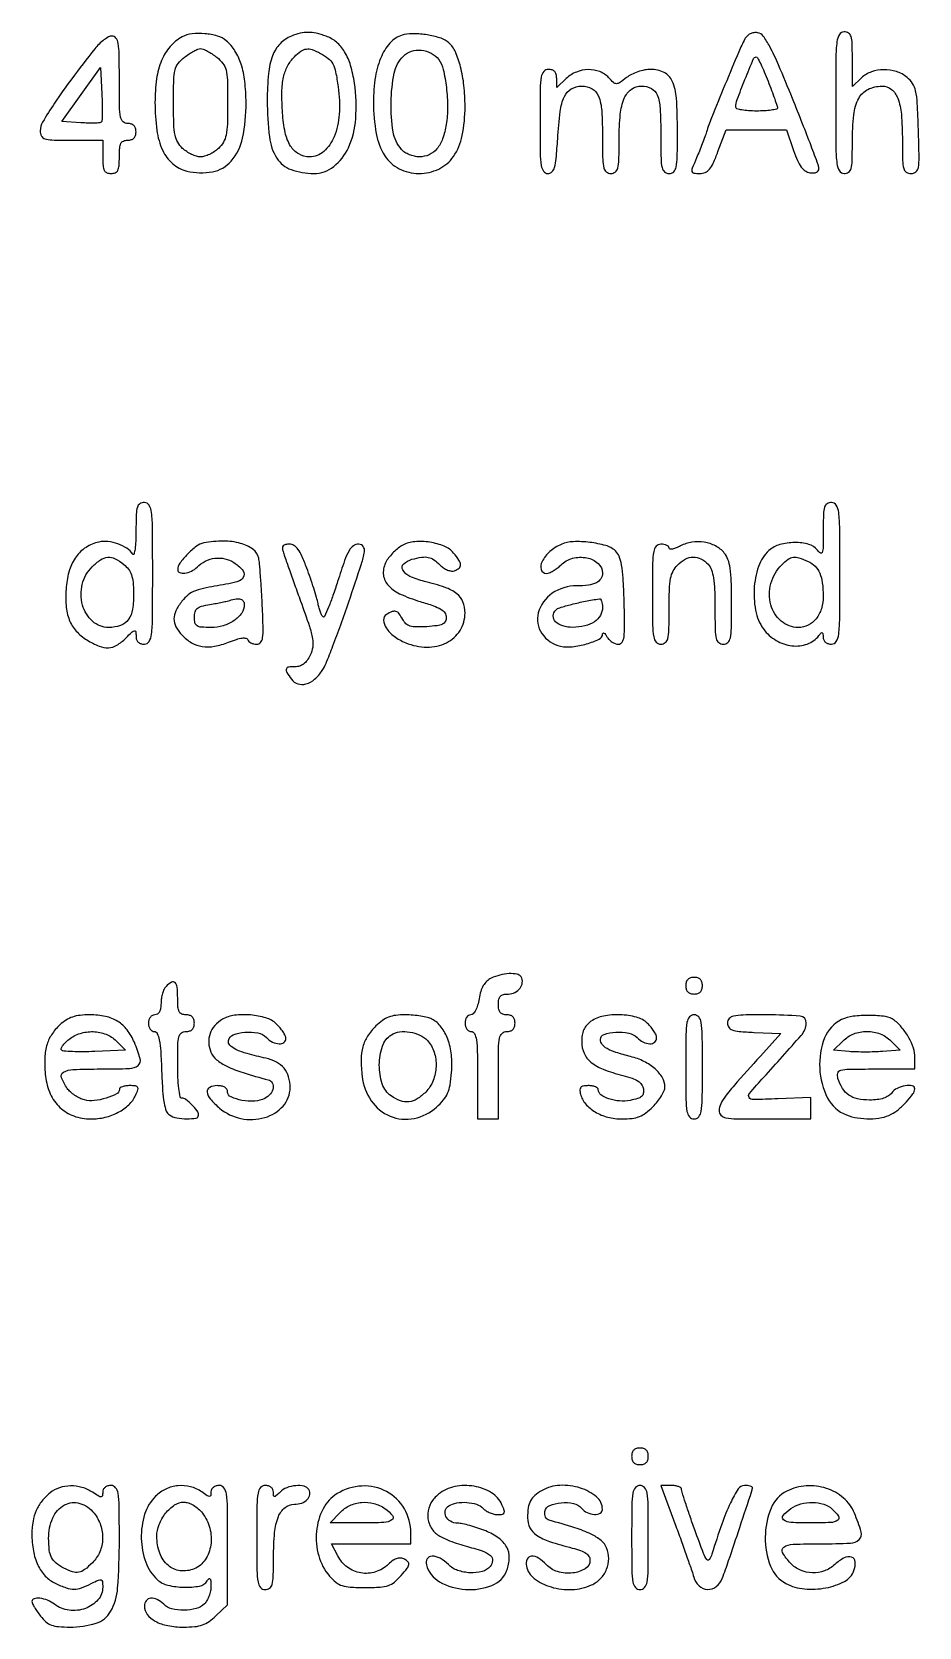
# Model space of a CAD drawing. Extents: x 23 to 201, y 13 to 268.
# Drawn here: x 148.73 to 166.75, y 46.36 to 78.76 of the extents above; entities that cross this region are included whole.
import ezdxf

# ---------------------------------------------------------------- set-up
doc = ezdxf.new("R2010")
doc.units = 0
doc.header["$MEASUREMENT"] = 0

msp = doc.modelspace()

# ---------------------------------------------------------------- linework, layer by layer
for points in [[(153.998082, 78.677188, 0.106742), (153.766513, 78.520255, 0.101045), (153.614809, 78.278878, 0.067321), (153.531446, 77.915093, 0.02271), (153.5067, 77.370547, 0.029281), (153.550171, 76.628891, 0.112685), (153.703846, 76.196542, 0.166326), (153.991549, 75.966153, 0.086613), (154.449638, 75.8862, 0.168572), (154.856508, 76.027386, 0.12031), (155.155824, 76.410417, 0.088556), (155.30477, 77.00063, 0.053581), (155.278384, 77.722962, 0.036082), (155.199853, 78.081367, 0.063781), (155.077901, 78.357991, 0.078488), (154.912335, 78.55485, 0.095147), (154.703962, 78.675585, 0.027707), (154.500689, 78.734044, 0.055647), (154.335006, 78.752922, 0.059652), (154.176841, 78.734349, 0.036733)], [(163.20872, 78.619684, 0.021528), (163.085007, 78.358235, 0.001924), (162.805273, 77.687398, 0.001992), (162.531433, 77.015937, 0.020226), (162.430168, 76.7322, -0.011276), (162.395425, 76.629058, -0.004532), (162.343498, 76.489636, -0.004482), (162.284833, 76.340402, -0.005655), (162.227763, 76.20345, 0.006508), (162.139906, 75.991599, 0.146487), (162.13407, 75.926347, 0.321915), (162.169253, 75.893818, 0.030844), (162.292635, 75.8862, 0.100743), (162.402656, 75.908595, 0.119188), (162.487673, 75.971745, 0.067979), (162.565757, 76.096592, 0.015012), (162.662704, 76.33035), (162.831468, 76.7745), (163.442891, 76.7745), (164.054314, 76.7745), (164.20007, 76.3515, 0.019299), (164.279373, 76.1473, 0.056322), (164.354581, 76.016417, 0.085662), (164.435678, 75.938436, 0.112964), (164.531013, 75.901466, 0.049086), (164.606464, 75.897927, 0.096534), (164.664532, 75.912366, 0.137247), (164.700214, 75.942971, 0.156779), (164.712514, 75.986066, 0.080366), (164.696924, 76.065669, 0.001628), (164.553521, 76.450102, 0.003802), (164.380721, 76.898409, 0.002541), (164.176437, 77.409, 0.00416), (163.891535, 78.09431, 0.021377), (163.714415, 78.46565, 0.036834), (163.580895, 78.677936, 0.19973), (163.466748, 78.746584, 0.075952), (163.389821, 78.746242, 0.075398), (163.316298, 78.722969, 0.076363), (163.253756, 78.679304, 0.08114)], [(165.0546, 77.3244, 0.001893), (165.058061, 76.410367, 0.027391), (165.078238, 76.087125, 0.106183), (165.128324, 75.940268, 0.263491), (165.2238, 75.8862, 0.151234), (165.314754, 75.914355, 0.179896), (165.366259, 75.987358, 0.058848), (165.388549, 76.144535, 0.005829), (165.393, 76.526262, -0.025986), (165.421781, 77.079685, -0.095823), (165.523121, 77.413205, -0.157642), (165.709125, 77.594306, -0.113842), (165.99277, 77.661505, -0.170937), (166.185022, 77.595076, -0.13561), (166.315312, 77.416354, -0.071021), (166.387818, 77.089903, -0.01919), (166.4082, 76.559019, 0.005199), (166.412472, 76.148241, 0.059146), (166.434911, 75.987791, 0.188756), (166.488463, 75.914379, 0.142821), (166.585101, 75.8862, 0.176356), (166.682363, 75.921607, 0.179074), (166.733337, 76.011016, 0.045852), (166.747883, 76.212337, 0.00317), (166.733151, 76.782122, 0.005081), (166.710466, 77.317427, 0.040111), (166.677631, 77.563428, 0.087909), (166.615796, 77.714614, 0.081928), (166.504578, 77.839622, 0.09282), (166.287173, 77.957012, 0.080618), (166.030771, 77.995529, 0.082183), (165.779864, 77.950964, 0.102923), (165.578152, 77.828704), (165.393, 77.656209), (165.393, 78.209404, 0.007342), (165.388242, 78.533374, 0.066964), (165.365381, 78.672301, 0.186317), (165.314019, 78.737769, 0.135102), (165.2238, 78.7626, 0.263491), (165.128324, 78.708532, 0.106183), (165.078238, 78.561675, 0.027391), (165.058061, 78.238433, 0.001893)], [(150.002449, 78.417179, 0.006716), (149.534799, 77.808633, 0.013718), (149.187644, 77.316504, 0.012581), (148.944591, 76.930338, 0.13496), (148.896, 76.753598, 0.114559), (148.920708, 76.647175, 0.208633), (148.987558, 76.590503, 0.067684), (149.134759, 76.567253, 0.005373), (149.5305, 76.563), (150.165, 76.563), (150.165, 76.2246, 0.017388), (150.17133, 76.042639, 0.098846), (150.196725, 75.94965, 0.184152), (150.247774, 75.902763, 0.094959), (150.3342, 75.8862, 0.094959), (150.420626, 75.902763, 0.184152), (150.471675, 75.94965, 0.098846), (150.49707, 76.042639, 0.017388), (150.5034, 76.2246, -0.017388), (150.50973, 76.406561, -0.098846), (150.535125, 76.49955, -0.184152), (150.586174, 76.546437, -0.094959), (150.6726, 76.563, 0.072254), (150.746469, 76.573731, 0.124864), (150.7995, 76.6053, 0.124864), (150.831069, 76.658331, 0.072254), (150.8418, 76.7322, 0.072254), (150.831069, 76.806069, 0.124864), (150.7995, 76.8591, 0.124864), (150.746469, 76.890669, 0.072254), (150.6726, 76.9014, -0.193568), (150.580115, 76.938598, -0.15568), (150.528579, 77.033588, -0.043488), (150.507333, 77.242595, -0.003595), (150.5034, 77.7897, 0.004103), (150.499165, 78.305761, 0.037237), (150.478743, 78.529932, 0.115613), (150.433904, 78.637334, 0.242144), (150.35535, 78.677232, 0.120818), (150.284513, 78.659472, 0.037252), (150.190615, 78.600525, 0.034829), (150.091759, 78.516463, 0.031966)], [(151.777031, 78.659587, 0.094767), (151.53428, 78.465919, 0.079457), (151.361916, 78.184689, 0.063671), (151.259896, 77.807412, 0.034346), (151.227005, 77.326306, 0.033084), (151.264585, 76.76244, 0.075783), (151.38359, 76.354685, 0.105317), (151.586459, 76.085095, 0.118884), (151.873493, 75.935963, 0.106811), (152.393278, 75.92052, 0.17003), (152.77539, 76.139278, 0.128963), (153.005578, 76.606825, 0.051213), (153.076596, 77.3244, 0.027024), (153.051442, 77.759682, 0.049558), (152.977178, 78.106749, 0.061322), (152.852134, 78.377741, 0.080992), (152.673827, 78.582505, 0.101644), (152.494755, 78.678051, 0.050493), (152.240803, 78.726007, 0.050263), (151.979483, 78.722165, 0.092585)], [(152.480091, 78.24886, -0.06), (152.606824, 78.12188, -0.107577), (152.670649, 77.989833, -0.052951), (152.697361, 77.78568, -0.006075), (152.703, 77.321555, -0.00699), (152.696959, 76.889417, -0.042453), (152.671791, 76.667267, -0.081301), (152.617149, 76.52206, -0.074793), (152.517848, 76.397096, -0.042244), (152.433758, 76.331077, -0.034865), (152.334328, 76.275271, -0.036173), (152.2352, 76.236887, -0.074417), (152.1531, 76.2246, -0.074417), (152.071, 76.236887, -0.036173), (151.971872, 76.275271, -0.034865), (151.872442, 76.331077, -0.042244), (151.788352, 76.397096, -0.074793), (151.689051, 76.52206, -0.081301), (151.634409, 76.667267, -0.042453), (151.609241, 76.889417, -0.00699), (151.6032, 77.321555, -0.006075), (151.608839, 77.78568, -0.052951), (151.635551, 77.989833, -0.107577), (151.699376, 78.12188, -0.06), (151.826109, 78.24886, -0.020634), (151.919086, 78.315977, -0.022951), (152.014113, 78.372694, -0.023085), (152.098822, 78.413201, -0.100305), (152.1531, 78.4242, -0.100305), (152.207378, 78.413201, -0.023085), (152.292087, 78.372694, -0.022951), (152.387114, 78.315977, -0.020634)], [(154.590912, 78.326935, -0.047746), (154.747615, 78.224284, -0.103563), (154.838697, 78.113714, -0.071975), (154.896245, 77.950493, -0.014647), (154.947027, 77.647336, -0.048992), (154.968719, 77.088131, -0.082359), (154.86484, 76.631076, -0.115107), (154.653942, 76.333803, -0.183146), (154.365812, 76.2246, -0.131086), (154.146767, 76.283031, -0.125168), (153.981407, 76.443507, -0.086347), (153.871984, 76.718202, -0.035821), (153.817937, 77.115514, -0.01798), (153.806076, 77.544662, -0.049933), (153.838595, 77.844298, -0.06979), (153.919998, 78.069225, -0.07484), (154.058752, 78.257152, -0.039644), (154.192675, 78.37137, -0.124771), (154.301576, 78.414695, -0.119444), (154.420812, 78.401843, -0.034858)], [(156.286185, 78.706552, 0.148336), (156.029926, 78.566252, 0.087809), (155.831443, 78.276249, 0.067005), (155.705454, 77.855907, 0.03962), (155.664472, 77.332926, 0.043514), (155.720641, 76.696063, 0.098518), (155.895434, 76.247195, 0.133702), (156.187213, 75.982257, 0.118397), (156.587185, 75.8862, 0.111525), (156.990851, 75.977371, 0.131628), (157.287975, 76.230706, 0.102323), (157.467171, 76.655617, 0.048828), (157.5252, 77.248418, 0.026758), (157.502467, 77.672904, 0.035723), (157.433991, 78.052603, 0.040731), (157.329376, 78.356779, 0.107202), (157.194967, 78.542579, 0.102678), (157.039706, 78.632781, 0.035805), (156.787967, 78.697085, 0.035954), (156.515344, 78.726266, 0.06036)], [(156.989411, 78.201526, -0.109401), (157.082907, 78.000811, -0.025536), (157.144999, 77.632305, -0.027111), (157.16993, 77.228484, -0.042519), (157.143003, 76.88189, -0.043376), (157.068731, 76.590065, -0.090096), (156.953296, 76.386393, -0.115099), (156.795047, 76.267018, -0.104651), (156.5946, 76.2246, -0.05616), (156.497868, 76.235499, -0.041863), (156.395451, 76.26809, -0.042711), (156.302897, 76.315937, -0.07129), (156.236222, 76.37265, -0.141428), (156.065032, 76.733815, -0.045246), (156.022342, 77.332333, -0.04515), (156.087665, 77.926685, -0.147479), (156.272736, 78.271536, -0.121341), (156.435404, 78.369908, -0.100277), (156.637473, 78.390694, -0.097595), (156.836309, 78.330936, -0.10802)], [(163.680281, 77.765213, -0.003846), (163.753043, 77.573195, -0.005496), (163.814411, 77.401642, -0.003131), (163.863579, 77.256336, -0.080176), (163.8702, 77.215313, -0.353396), (163.851061, 77.191616, -0.017712), (163.745944, 77.172858, -0.021947), (163.609369, 77.15953, -0.013349), (163.4472, 77.1552, -0.017141), (163.28505, 77.160761, -0.027924), (163.148456, 77.17784, -0.027075), (163.046691, 77.202136, -0.332027), (163.0242, 77.232272, -0.08988), (163.052298, 77.387315, -0.006525), (163.210805, 77.794044, -0.003058), (163.386536, 78.220621, -0.302204), (163.438222, 78.255, -0.277124), (163.465342, 78.238718, -0.007608), (163.530834, 78.111125, -0.013615), (163.603719, 77.952947, -0.008661)], [(150.136085, 76.928885, -0.18184), (150.105691, 76.915105, -0.009693), (149.997851, 76.910085, -0.014177), (149.866638, 76.910245, -0.009769), (149.718159, 76.917543), (149.337731, 76.9437), (149.730215, 77.491937), (150.1227, 78.040174), (150.148141, 77.503278, -0.006812), (150.155175, 77.294815, -0.010273), (150.155094, 77.113081, -0.005445), (150.150249, 76.961112, -0.187821)], [(159.048, 76.9437, 0.003053), (159.051905, 76.304128, 0.03387), (159.072296, 76.04956, 0.116307), (159.119626, 75.930791, 0.244719), (159.205275, 75.8862, 0.19213), (159.289429, 75.919777, 0.134203), (159.342975, 76.008157, 0.047872), (159.376692, 76.191125, 0.006064), (159.406571, 76.591794, -0.015491), (159.458489, 77.14672, -0.075853), (159.544007, 77.449024, -0.152697), (159.68346, 77.604804, -0.135213), (159.894, 77.6628, -0.130526), (160.104224, 77.606969, -0.168904), (160.23447, 77.457559, -0.080748), (160.300377, 77.164457, -0.01501), (160.317, 76.610862, 0.004828), (160.32123, 76.172813, 0.052565), (160.343088, 75.997933, 0.172164), (160.394669, 75.917523, 0.166372), (160.4862, 75.8862, 0.162077), (160.577573, 75.916618, 0.17449), (160.62914, 75.994884, 0.05424), (160.651113, 76.164667, 0.005082), (160.6554, 76.586476, -0.023087), (160.678799, 77.092948, -0.076695), (160.759565, 77.415402, -0.136286), (160.902032, 77.595443, -0.158937), (161.108577, 77.6628, -0.120496), (161.309446, 77.613679, -0.180247), (161.429251, 77.481003, -0.081792), (161.487513, 77.213664, -0.01284), (161.5014, 76.67298, 0.004277), (161.505501, 76.193547, 0.048718), (161.527098, 76.005697, 0.166019), (161.578691, 75.919796, 0.177039), (161.6706, 75.8862, 0.190591), (161.762981, 75.922741, 0.157604), (161.814534, 76.016034, 0.044373), (161.835839, 76.221121, 0.003705), (161.8398, 76.755676, 0.015778), (161.818917, 77.417304, 0.087272), (161.73554, 77.762177, 0.176131), (161.569374, 77.937007, 0.116045), (161.296512, 78.0012, 0.049398), (161.173855, 77.989052, 0.032368), (161.036561, 77.952214, 0.03249), (160.90616, 77.898335, 0.052484), (160.804615, 77.834438, -0.013369), (160.664762, 77.73036, -0.154472), (160.600358, 77.709976, -0.189081), (160.542103, 77.732823, -0.021937), (160.441694, 77.834438, 0.120027), (160.26172, 77.956595, 0.094631), (160.028845, 77.99626, 0.089825), (159.787008, 77.947449, 0.094242), (159.582203, 77.817253), (159.3864, 77.633306), (159.3864, 77.817253, 0.060458), (159.37634, 77.900149, 0.126195), (159.345796, 77.957057, 0.134525), (159.293187, 77.990017, 0.073191), (159.2172, 78.0012, 0.218517), (159.123794, 77.958332, 0.138781), (159.072534, 77.847863, 0.036854), (159.051731, 77.603659, 0.002827)], [(150.840505, 68.63175, -0.010249), (150.835657, 68.418862, -0.022182), (150.821332, 68.25579, -0.035886), (150.801042, 68.157573, -0.640053), (150.777055, 68.153785, 0.100436), (150.656747, 68.273246, 0.059803), (150.475399, 68.363592, 0.058476), (150.272108, 68.410316, 0.081506), (150.086062, 68.400344, 0.088497), (149.825695, 68.292484, 0.093476), (149.624395, 68.102806, 0.083103), (149.489663, 67.832822, 0.054357), (149.424341, 67.490301, 0.037004), (149.422105, 67.109064, 0.076186), (149.48711, 66.818632, 0.090552), (149.626034, 66.593498, 0.072573), (149.845641, 66.411355, 0.038779), (150.092938, 66.285736, 0.11064), (150.281996, 66.252874, 0.126487), (150.45168, 66.305348, 0.058528), (150.634145, 66.449455, -0.006402), (150.763501, 66.575539, -0.140625), (150.809829, 66.59968, -0.431153), (150.835334, 66.581732, -0.035882), (150.8418, 66.491755, 0.075873), (150.852718, 66.420218, 0.124127), (150.884592, 66.368219, 0.122128), (150.937746, 66.337015, 0.072074), (151.011, 66.3264, 0.263491), (151.106476, 66.380468, 0.106183), (151.156562, 66.527325, 0.027391), (151.176739, 66.850567, 0.001893), (151.1802, 67.7646, 0.001893), (151.176739, 68.678633, 0.027391), (151.156562, 69.001875, 0.106183), (151.106476, 69.148732, 0.263491), (151.011, 69.2028, 0.138669), (150.920608, 69.177239, 0.184423), (150.869054, 69.110107, 0.065052), (150.845968, 68.967251, 0.007008)], [(164.8008, 68.63673, -0.004031), (164.798084, 68.299827, -0.067945), (164.781287, 68.190028, -0.495668), (164.743889, 68.175825, -0.0958), (164.681619, 68.23365, 0.169681), (164.508694, 68.352786, 0.068512), (164.220639, 68.390532, 0.066166), (163.917987, 68.348296, 0.116718), (163.698063, 68.227242, 0.127277), (163.486338, 67.905514, 0.069742), (163.396835, 67.439095, 0.069012), (163.438876, 66.959707, 0.116097), (163.616038, 66.598904, 0.099434), (163.882842, 66.380943, 0.106601), (164.206594, 66.28982, 0.118215), (164.513289, 66.343532, 0.144329), (164.736055, 66.529415, -0.073354), (164.761873, 66.557967, -0.36589), (164.781859, 66.55772, -0.18454), (164.795586, 66.532107, -0.029567), (164.799505, 66.47445, 0.096277), (164.811906, 66.413494, 0.116288), (164.845958, 66.366218, 0.107116), (164.900055, 66.33655, 0.072179), (164.97, 66.3264, 0.263491), (165.065476, 66.380468, 0.106183), (165.115562, 66.527325, 0.027391), (165.135739, 66.850567, 0.001893), (165.1392, 67.7646, 0.001893), (165.135739, 68.678633, 0.027391), (165.115562, 69.001875, 0.106183), (165.065476, 69.148732, 0.263491), (164.97, 69.2028, 0.137521), (164.879658, 69.177473, 0.185507), (164.828272, 69.110891, 0.065632), (164.805505, 68.969254, 0.007075)], [(152.218236, 68.381916, 0.114803), (152.067976, 68.314919, 0.037547), (151.884942, 68.153387, 0.036241), (151.730907, 67.970588, 0.158241), (151.6878, 67.837791, 0.316232), (151.728721, 67.77956, 0.120908), (151.832628, 67.768607, 0.081185), (151.966719, 67.809739, 0.081618), (152.080459, 67.891373, -0.0812), (152.249413, 68.012849, -0.084986), (152.445637, 68.071778, -0.086731), (152.64689, 68.061536, -0.089277), (152.830516, 67.983476, -0.061097), (152.999945, 67.840164, -0.252138), (153.032381, 67.714548, -0.239836), (152.945255, 67.613606, -0.056559), (152.72415, 67.551232, 0.00633), (152.268211, 67.470798, 0.042419), (152.046788, 67.409026, 0.079598), (151.903233, 67.327647, 0.05749), (151.773431, 67.196795, 0.050306), (151.651104, 67.004253, 0.117379), (151.612122, 66.839084, 0.125661), (151.652722, 66.68135, 0.062101), (151.774741, 66.512576, 0.072457), (151.971028, 66.355106, 0.09486), (152.187204, 66.278077, 0.085381), (152.433984, 66.282324, 0.048301), (152.721885, 66.366385, -0.016388), (152.881314, 66.424191, -0.0458), (152.997162, 66.450527, -0.077482), (153.073863, 66.448788, -0.274533), (153.109613, 66.417862, 0.129023), (153.132462, 66.382863, 0.067639), (153.175656, 66.353267, 0.060208), (153.231413, 66.333206, 0.056335), (153.291629, 66.3264, 0.212824), (153.370805, 66.3617, 0.147562), (153.41306, 66.451687, 0.043846), (153.424319, 66.644396, 0.004321), (153.406697, 67.10895, 0.003329), (153.390027, 67.421908, 0.004039), (153.370076, 67.715058, 0.003425), (153.349617, 67.96134, 0.027754), (153.333228, 68.073396, 0.187862), (153.217582, 68.252983, 0.089573), (152.966097, 68.374036, 0.068497), (152.616989, 68.420802, 0.046833)], [(156.258757, 68.337241, 0.047045), (156.169685, 68.279162, 0.027682), (156.074642, 68.194585, 0.027507), (155.988254, 68.098684, 0.041722), (155.92539, 68.005775, 0.136657), (155.865094, 67.759208, 0.169515), (155.949486, 67.540091, 0.107536), (156.196797, 67.350881, 0.038125), (156.615709, 67.191951, -0.012267), (156.883577, 67.105871, -0.052332), (157.035374, 67.034402, -0.100332), (157.115812, 66.960275, -0.157843), (157.1445, 66.871663, -0.118392), (157.124254, 66.787359, -0.164536), (157.069104, 66.73353, -0.081164), (156.959633, 66.70144, -0.014697), (156.747991, 66.681533, -0.016827), (156.534212, 66.674959, -0.072838), (156.408957, 66.693675, -0.116529), (156.325276, 66.742229, -0.080582), (156.258564, 66.829583, 0.036292), (156.185284, 66.945448, 0.162125), (156.120416, 66.99106, 0.173109), (156.043773, 66.987115, 0.042666), (155.930215, 66.928063, 0.26909), (155.87053, 66.813491, 0.138466), (155.92323, 66.654811, 0.086164), (156.086242, 66.485937, 0.058912), (156.318986, 66.354688, 0.095384), (156.75106, 66.264587, 0.12053), (157.147768, 66.355179, 0.137142), (157.423245, 66.605201, 0.141232), (157.5252, 66.95895, 0.094461), (157.48184, 67.186416, 0.133755), (157.358951, 67.350557, 0.083856), (157.121896, 67.478493, 0.021232), (156.70035, 67.602046, -0.043525), (156.403967, 67.703448, -0.16096), (156.259328, 67.834414, -0.34874), (156.278557, 67.957224, -0.121224), (156.44655, 68.049678, -0.025717), (156.646627, 68.092409, -0.08939), (156.778314, 68.089866, -0.104627), (156.889372, 68.042108, -0.042723), (157.015681, 67.935719, 0.049224), (157.089248, 67.875368, 0.052518), (157.171669, 67.832068, 0.058653), (157.25029, 67.811017, 0.128411), (157.311781, 67.81787, 0.084679), (157.403824, 67.872465, 0.234163), (157.432792, 67.939768, 0.136663), (157.401734, 68.031869, 0.025144), (157.29255, 68.176342, 0.121257), (157.10294, 68.315177, 0.05914), (156.812322, 68.396404, 0.058373), (156.503847, 68.408066, 0.10159)], [(159.478675, 68.353661, 0.082191), (159.249508, 68.208964, 0.092126), (159.089729, 68.00303, 0.190027), (159.073423, 67.841405, 0.33577), (159.1749, 67.7646, 0.095343), (159.235352, 67.776233, 0.034745), (159.314226, 67.814302, 0.032922), (159.39689, 67.86905, 0.033666), (159.471, 67.9338, -0.132594), (159.708236, 68.070183, -0.112618), (159.997858, 68.079979, -0.13376), (160.228439, 67.966763, -0.215347), (160.317, 67.770675, -0.143002), (160.283216, 67.654966, -0.136129), (160.19197, 67.572972, -0.085326), (160.032695, 67.525232, -0.030252), (159.794384, 67.5108, 0.148842), (159.294998, 67.358773, 0.181446), (159.012615, 66.963882, 0.220494), (159.08644, 66.539526, 0.189289), (159.46599, 66.2852, 0.083322), (159.701998, 66.273403, 0.041781), (159.995504, 66.332848, 0.038679), (160.250935, 66.429187, 0.283185), (160.319573, 66.533745, -0.224038), (160.328995, 66.552305, -0.322796), (160.34672, 66.552939, -0.088902), (160.374915, 66.525813, -0.025001), (160.408376, 66.47445, 0.064731), (160.452037, 66.417809, 0.053174), (160.511532, 66.369837, 0.055072), (160.57705, 66.337189, 0.087981), (160.638454, 66.326221, 0.250033), (160.713529, 66.366148, 0.115344), (160.753928, 66.472725, 0.036671), (160.767121, 66.694781, 0.004013), (160.755872, 67.206186, 0.006437), (160.735988, 67.669467, 0.028844), (160.705257, 67.939204, 0.051465), (160.657096, 68.110587, 0.115115), (160.580489, 68.221132, 0.116153), (160.384914, 68.329068, 0.038348), (160.060917, 68.393521, 0.038777), (159.72374, 68.407756, 0.091216)], [(161.90325, 68.322472, -0.025248), (161.813967, 68.28022, -0.049892), (161.738941, 68.257683, -0.08441), (161.688527, 68.256488, -0.372433), (161.6706, 68.277217, 0.200715), (161.65788, 68.307626, 0.084908), (161.620897, 68.333423, 0.064957), (161.566166, 68.350949, 0.045076), (161.5014, 68.3568, 0.212584), (161.408223, 68.315309, 0.142907), (161.356875, 68.20875, 0.038318), (161.335975, 67.973339, 0.002988), (161.3322, 67.3416, 0.002988), (161.335975, 66.709861, 0.038318), (161.356875, 66.47445, 0.142907), (161.408223, 66.367891, 0.212584), (161.5014, 66.3264, 0.165398), (161.592895, 66.357517, 0.1727), (161.644474, 66.437438, 0.052938), (161.666357, 66.611155, 0.004884), (161.6706, 67.0455, -0.008091), (161.67699, 67.440353, -0.038985), (161.701703, 67.663515, -0.069381), (161.752175, 67.812438, -0.080195), (161.8398, 67.9338, -0.072462), (161.999182, 68.052647, -0.118739), (162.161114, 68.09567, -0.126594), (162.317513, 68.059292, -0.088945), (162.461188, 67.948289, -0.097376), (162.529395, 67.834868, -0.047774), (162.571553, 67.671001, -0.030246), (162.594637, 67.430923, -0.008846), (162.6012, 67.059989, 0.004741), (162.60541, 66.615994, 0.051977), (162.627228, 66.439249, 0.171298), (162.678813, 66.358053, 0.16793), (162.7704, 66.3264, 0.185299), (162.862596, 66.361783, 0.16096), (162.914173, 66.452128, 0.046006), (162.935587, 66.650371, 0.003914), (162.9396, 67.163028, 0.007131), (162.933328, 67.602779, 0.02909), (162.910199, 67.868924, 0.049231), (162.865969, 68.047171, 0.088053), (162.79155, 68.177973, 0.099547), (162.615181, 68.320431, 0.080105), (162.383407, 68.397528, 0.077954), (162.133085, 68.398945, 0.08585)], [(150.593329, 67.946496, -0.061203), (150.689012, 67.847402, -0.078537), (150.748452, 67.735662, -0.058983), (150.780761, 67.587212, -0.020305), (150.793051, 67.367429, -0.041287), (150.770696, 67.035593, -0.119311), (150.684289, 66.823756, -0.153312), (150.526276, 66.705678, -0.084575), (150.286338, 66.6648, -0.18645), (149.959099, 66.791222, -0.142553), (149.756692, 67.12116, -0.126782), (149.750465, 67.540394, -0.137872), (149.949655, 67.895345, -0.04466), (150.123328, 68.040485, -0.132664), (150.26821, 68.092239, -0.139467), (150.414926, 68.062827, -0.051462)], [(153.827732, 68.20875, 0.01078), (153.859097, 68.112354, 0.000802), (153.950743, 67.851397, 0.001112), (154.061255, 67.540532, 0.000844), (154.18377, 67.20013, -0.004964), (154.364344, 66.685133, -0.037985), (154.428074, 66.436971, -0.081259), (154.430337, 66.266651, -0.076148), (154.378727, 66.10033, -0.043335), (154.315983, 65.995538, -0.073014), (154.24465, 65.922251, -0.085744), (154.164284, 65.8802, -0.086923), (154.074857, 65.867817, 0.040139), (153.943128, 65.861963, 0.2981), (153.897592, 65.82329, 0.21022), (153.906559, 65.75313, 0.022467), (153.999596, 65.613102, 0.160759), (154.129469, 65.52026, 0.146951), (154.294374, 65.518606, 0.110259), (154.470294, 65.615034, 0.067531), (154.62604, 65.794448, 0.047885), (154.701297, 65.937484, 0.004941), (154.842374, 66.291963, 0.006116), (155.001464, 66.718954, 0.004852), (155.163186, 67.183932, 0.001925), (155.419995, 67.955865, 0.036136), (155.482009, 68.203818, 0.200312), (155.457894, 68.310378, 0.242823), (155.367941, 68.3568, 0.153937), (155.256921, 68.32179, 0.110929), (155.168856, 68.225127, 0.046046), (155.07871, 68.026425, 0.006573), (154.937539, 67.601471, -0.007531), (154.84152, 67.314272, -0.012896), (154.751696, 67.078145, -0.006746), (154.671442, 66.889788, -0.455025), (154.641825, 66.880611, -0.142222), (154.617392, 66.907657, -0.022179), (154.588537, 66.974454, -0.023175), (154.560937, 67.05856, -0.018338), (154.538735, 67.151676, 0.02123), (154.5087, 67.274489, 0.006167), (154.452092, 67.461026, 0.006187), (154.383065, 67.66978, 0.006576), (154.310229, 67.872537, 0.01438), (154.212181, 68.113267, 0.054035), (154.130778, 68.254291, 0.095386), (154.049335, 68.330031, 0.14065), (153.956055, 68.3568, 0.049877), (153.877148, 68.348909, 0.165824), (153.832742, 68.32301, 0.187552), (153.816575, 68.277787, 0.066487)], [(164.493549, 68.008087, -0.089781), (164.634388, 67.910362, -0.094942), (164.728757, 67.771169, -0.071263), (164.782117, 67.573916, -0.029357), (164.799645, 67.296974, -0.073304), (164.763977, 67.047188, -0.09681), (164.657801, 66.843841, -0.108987), (164.494426, 66.711871, -0.116104), (164.294446, 66.6648, -0.179281), (163.946135, 66.793838, -0.151569), (163.736185, 67.128443, -0.132826), (163.738166, 67.560003, -0.129899), (163.956952, 67.935952, -0.035028), (164.089473, 68.051101, -0.128631), (164.191409, 68.092941, -0.115294), (164.3071, 68.081807, -0.025507)], [(153.0414, 67.1301, -0.151661), (152.987992, 66.958074, -0.091871), (152.83598, 66.806026, -0.079191), (152.615089, 66.70089, -0.071669), (152.3646, 66.6648, -0.016219), (152.169285, 66.671137, -0.121985), (152.081815, 66.698929, -0.200682), (152.039327, 66.757908, -0.057107), (152.0262, 66.872467, -0.065729), (152.040758, 66.982733, -0.15634), (152.085065, 67.051447, -0.107989), (152.173486, 67.09667, -0.022981), (152.34345, 67.133195, 0.004057), (152.471115, 67.155614, 0.00469), (152.592359, 67.179098, 0.004209), (152.694635, 67.200804, 0.027368), (152.7453, 67.214949, -0.040492), (152.872986, 67.247015, -0.111504), (152.965106, 67.24176, -0.180125), (153.020264, 67.201077, -0.145735)], [(160.317, 67.075977, -0.128975), (160.27364, 66.910676, -0.11635), (160.153551, 66.780399, -0.092258), (159.961648, 66.696896, -0.054477), (159.712701, 66.667491, -0.073847), (159.509717, 66.695826, -0.128222), (159.364765, 66.782945, -0.201397), (159.318089, 66.900802, -0.19362), (159.368543, 67.019183, -0.124003), (159.448619, 67.067036, -0.009796), (159.689106, 67.134192, -0.013604), (159.968777, 67.198354, -0.013312), (160.25355, 67.247731, -0.269764), (160.277838, 67.237976, -0.077157), (160.298362, 67.201102, -0.055087), (160.312399, 67.14467, -0.033449)], [(158.0528, 59.539233, 0.078563), (157.964467, 59.47802, 0.07007), (157.895253, 59.390311, 0.058698), (157.84402, 59.272726, 0.033784), (157.809338, 59.121959, -0.028796), (157.780415, 58.990235, -0.050932), (157.73965, 58.886822, -0.068367), (157.691862, 58.818996, -0.208048), (157.641287, 58.797, 0.144224), (157.597018, 58.783959, 0.099455), (157.559301, 58.747298, 0.083793), (157.533884, 58.692478, 0.066835), (157.5252, 58.6278, 0.072314), (157.534664, 58.562708, 0.08892), (157.562212, 58.50795, 0.10214), (157.603391, 58.471561, 0.130775), (157.6521, 58.4586, -0.292784), (157.717246, 58.416876, -0.072528), (157.754829, 58.2894, -0.030643), (157.77438, 58.04744, -0.004841), (157.779, 57.5703), (157.779, 56.682), (157.9905, 56.682), (158.202, 56.682), (158.202, 57.5703, -0.003595), (158.205933, 58.117405, -0.043488), (158.227179, 58.326413, -0.15568), (158.278715, 58.421402, -0.193568), (158.3712, 58.4586, 0.072254), (158.445069, 58.469331, 0.124864), (158.4981, 58.5009, 0.124864), (158.529669, 58.553931, 0.072254), (158.5404, 58.6278, 0.072254), (158.529669, 58.701669, 0.124864), (158.4981, 58.7547, 0.124864), (158.445069, 58.786269, 0.072254), (158.3712, 58.797, -0.07578), (158.292077, 58.809061, -0.149477), (158.24007, 58.844588, -0.124434), (158.211007, 58.908438, -0.044917), (158.202, 59.0085, -0.045238), (158.211612, 59.114523, -0.146716), (158.243395, 59.176754, -0.152702), (158.303267, 59.20979, -0.050326), (158.404449, 59.22, 0.114303), (158.538627, 59.25108, 0.11922), (158.643079, 59.337739, 0.135053), (158.688311, 59.453518, 0.165879), (158.662582, 59.566034, 0.209314), (158.581117, 59.622313, 0.05902), (158.423625, 59.633986, 0.052053), (158.235075, 59.605887, 0.049352)], [(151.45092, 59.37228, 0.087124), (151.411921, 59.316669, 0.036597), (151.379222, 59.230998, 0.034792), (151.35689, 59.132018, 0.038105), (151.3494, 59.03388, -0.038147), (151.341578, 58.931503, -0.085028), (151.31692, 58.85763, -0.124063), (151.27653, 58.813278, -0.147368), (151.2225, 58.797, 0.130775), (151.173791, 58.784039, 0.10214), (151.132612, 58.74765, 0.08892), (151.105064, 58.692892, 0.072314), (151.0956, 58.6278, 0.068433), (151.104493, 58.563128, 0.084849), (151.130478, 58.508303, 0.099826), (151.169056, 58.471642, 0.141157), (151.214334, 58.4586, -0.298507), (151.274344, 58.419268, -0.057308), (151.314217, 58.2885, -0.029938), (151.342486, 58.057192, -0.006359), (151.362384, 57.651729, 0.007593), (151.382738, 57.256865, 0.026916), (151.413222, 57.005137, 0.041592), (151.45584, 56.84328, 0.168302), (151.5186, 56.764724, 0.094434), (151.668682, 56.705661, 0.044925), (151.876112, 56.685513, 0.044624), (152.0604, 56.700687, 0.364874), (152.1108, 56.760557, 0.160813), (152.081428, 56.849519, 0.036919), (151.976733, 56.970933, 0.036919), (151.855319, 57.075628, 0.160813), (151.766357, 57.105, -0.366761), (151.735192, 57.131413, -0.012283), (151.710876, 57.30381, -0.017997), (151.693454, 57.522313, -0.010894), (151.6878, 57.7818, -0.005351), (151.692147, 58.187978, -0.055952), (151.714238, 58.35285, -0.176663), (151.765784, 58.42906, -0.157888), (151.857, 58.4586, 0.072254), (151.930869, 58.469331, 0.124864), (151.9839, 58.5009, 0.124864), (152.015469, 58.553931, 0.072254), (152.0262, 58.6278, 0.072254), (152.015469, 58.701669, 0.124864), (151.9839, 58.7547, 0.124864), (151.930869, 58.786269, 0.072254), (151.857, 58.797, -0.094959), (151.770574, 58.813563, -0.184152), (151.719525, 58.86045, -0.098846), (151.69413, 58.953439, -0.017388), (151.6878, 59.1354, 0.022123), (151.67792, 59.358583, 0.176014), (151.634946, 59.450597, 0.342546), (151.563433, 59.459609, 0.062762)], [(162.009, 59.3892, 0.072254), (162.019731, 59.315331, 0.124864), (162.0513, 59.2623, 0.124864), (162.104331, 59.230731, 0.072254), (162.1782, 59.22, 0.072254), (162.252069, 59.230731, 0.124864), (162.3051, 59.2623, 0.124864), (162.336669, 59.315331, 0.072254), (162.3474, 59.3892, 0.072254), (162.336669, 59.463069, 0.124864), (162.3051, 59.5161, 0.124864), (162.252069, 59.547669, 0.072254), (162.1782, 59.5584, 0.072254), (162.104331, 59.547669, 0.124864), (162.0513, 59.5161, 0.124864), (162.019731, 59.463069, 0.072254)], [(149.292475, 58.592711, 0.063036), (149.125239, 58.393143, 0.075788), (149.025434, 58.169827, 0.064051), (148.98676, 57.897516, 0.031358), (149.004148, 57.54686, 0.077613), (149.101113, 57.192581, 0.098391), (149.297375, 56.916633, 0.101624), (149.578607, 56.742705, 0.088056), (149.920632, 56.682, 0.058562), (150.211917, 56.716234, 0.062534), (150.480505, 56.816991, 0.06788), (150.696349, 56.970872, 0.097399), (150.832777, 57.161282, 0.022026), (150.879381, 57.276794, 0.224733), (150.874228, 57.326805, 0.23647), (150.832612, 57.352988, 0.024298), (150.713086, 57.3588, 0.033685), (150.632768, 57.353383, 0.051546), (150.564995, 57.336964, 0.066915), (150.518304, 57.312992, 0.245471), (150.5034, 57.284464, -0.280393), (150.445909, 57.190005, -0.04502), (150.237287, 57.104902, -0.04631), (149.993354, 57.054236, -0.089776), (149.795333, 57.06749, -0.051218), (149.699471, 57.102293, -0.034823), (149.598684, 57.160028, -0.035095), (149.508234, 57.230226, -0.057471), (149.443926, 57.302691, -0.062922), (149.329452, 57.51974, -0.366152), (149.369627, 57.632477, -0.123609), (149.560563, 57.687489, -0.008637), (150.1227, 57.6972, 0.008493), (150.710854, 57.707191, 0.159966), (150.881949, 57.769881, 0.303265), (150.925317, 57.903682, 0.030089), (150.808437, 58.238761, 0.064772), (150.662752, 58.490196, 0.090985), (150.470771, 58.663677, 0.086166), (150.22138, 58.763704, 0.052431), (149.904729, 58.797, 0.026444), (149.703847, 58.786368, 0.054128), (149.549885, 58.752924, 0.061444), (149.419491, 58.690773, 0.045002)], [(152.598287, 58.706204, 0.078086), (152.440529, 58.577745, 0.09829), (152.344574, 58.41606, 0.100018), (152.31862, 58.232256, 0.083595), (152.362837, 58.039857, 0.123659), (152.476956, 57.886188, 0.058918), (152.685887, 57.752783, 0.037296), (153.015459, 57.622673, 0.011585), (153.52785, 57.476289, -0.197486), (153.609587, 57.414786, -0.183486), (153.627676, 57.311178, -0.130204), (153.570627, 57.192787, -0.09312), (153.455492, 57.100233, -0.110009), (153.253926, 57.043957, -0.057886), (152.993116, 57.060283, -0.062012), (152.771588, 57.129302, -0.294307), (152.703, 57.235733, 0.149319), (152.687694, 57.285845, 0.113209), (152.645502, 57.325343, 0.084389), (152.578345, 57.350515, 0.047593), (152.4915, 57.3588, 0.116331), (152.339062, 57.322847, 0.313103), (152.288336, 57.230144, 0.154862), (152.35176, 57.085589, 0.037654), (152.540291, 56.90102, 0.125036), (152.972885, 56.691667, 0.121708), (153.457653, 56.711203, 0.14028), (153.829926, 56.945246, 0.184763), (153.972, 57.316597, 0.071322), (153.940424, 57.536832, 0.101023), (153.848174, 57.711391, 0.099512), (153.693653, 57.837602, 0.067444), (153.479634, 57.916171, -0.011418), (153.096882, 58.009832, -0.045038), (152.869446, 58.093585, -0.08925), (152.74937, 58.179468, -0.244453), (152.720209, 58.276344, -0.259728), (152.816047, 58.391208, -0.072544), (153.052735, 58.444732, -0.0678), (153.314773, 58.42956, -0.149134), (153.490135, 58.33618, 0.077529), (153.615252, 58.24483, 0.107295), (153.749042, 58.208934, 0.169472), (153.846831, 58.237838, 0.241446), (153.8874, 58.316953, 0.114721), (153.874525, 58.372331, 0.031854), (153.829883, 58.450196, 0.030382), (153.766538, 58.534392, 0.027721), (153.691597, 58.613053, 0.115741), (153.481665, 58.734295, 0.052117), (153.167288, 58.794474, 0.051854), (152.842393, 58.788423, 0.101673)], [(155.716123, 58.57225, 0.052063), (155.546714, 58.363342, 0.077307), (155.45018, 58.148922, 0.066418), (155.414967, 57.891756, 0.028929), (155.433748, 57.54686, 0.122638), (155.618024, 57.051735, 0.145532), (156.004184, 56.738562, 0.149977), (156.489371, 56.692507, 0.132293), (156.944676, 56.921588, 0.035547), (157.086346, 57.067538, 0.072421), (157.170329, 57.203032, 0.061807), (157.219743, 57.370562, 0.020159), (157.25144, 57.62685, 0.045698), (157.248339, 57.987566, 0.063215), (157.175842, 58.3026, 0.074084), (157.040856, 58.549484, 0.108208), (156.853086, 58.709892, 0.06281), (156.765423, 58.743485, 0.019957), (156.628059, 58.771412, 0.019571), (156.471002, 58.790594, 0.020602), (156.315598, 58.797, 0.028355), (156.118918, 58.785837, 0.061403), (155.971916, 58.75048, 0.066977), (155.845946, 58.682892, 0.03982)], [(160.082024, 58.665303, 0.062329), (159.996879, 58.588256, 0.072828), (159.93852, 58.496277, 0.065633), (159.905016, 58.383557, 0.039479), (159.894, 58.244253, 0.106562), (159.943336, 58.015392, 0.116491), (160.081886, 57.835608, 0.080272), (160.332283, 57.691549, 0.028579), (160.727193, 57.567338, -0.020709), (160.918358, 57.5105, -0.062884), (161.039892, 57.450888, -0.097051), (161.112069, 57.38018, -0.113937), (161.147103, 57.291254, -0.083412), (161.145459, 57.200192, -0.169155), (161.110319, 57.138765, -0.108677), (161.031234, 57.095609, -0.024401), (160.881061, 57.059775, -0.06379), (160.661801, 57.047035, -0.063591), (160.446164, 57.089934, -0.076239), (160.285748, 57.172548, -0.240228), (160.2324, 57.277177, 0.226105), (160.217504, 57.308432, 0.075145), (160.172598, 57.334823, 0.057187), (160.106779, 57.352832, 0.038223), (160.02882, 57.3588, 0.035953), (159.926213, 57.351412, 0.171484), (159.87497, 57.324512, 0.20167), (159.856709, 57.274442, 0.05192), (159.870021, 57.187559, 0.113306), (159.97423, 56.988089, 0.081395), (160.166979, 56.825314, 0.072669), (160.424274, 56.718415, 0.062253), (160.715617, 56.682, 0.028881), (160.917836, 56.69369, 0.065674), (161.06596, 56.730985, 0.068402), (161.195662, 56.804287, 0.033613), (161.338708, 56.929292, 0.029251), (161.433349, 57.035706, 0.030633), (161.513358, 57.150871, 0.032187), (161.569463, 57.258222, 0.104688), (161.586, 57.33634, 0.136768), (161.534777, 57.520098, 0.076741), (161.384898, 57.699172, 0.065541), (161.159788, 57.849842, 0.053652), (160.887706, 57.949697, -0.014754), (160.589392, 58.033559, -0.05353), (160.40898, 58.11208, -0.096665), (160.309842, 58.197325, -0.168537), (160.2747, 58.29862, -0.325916), (160.349328, 58.400949, -0.065135), (160.585367, 58.444015, -0.059723), (160.850362, 58.425723, -0.150412), (161.019535, 58.33618, 0.077129), (161.147018, 58.242947, 0.114983), (161.280369, 58.209106, 0.180586), (161.376804, 58.242974, 0.222497), (161.4168, 58.328404, 0.104937), (161.404212, 58.387721, 0.035165), (161.362412, 58.466371, 0.033186), (161.302503, 58.549377, 0.032327), (161.231648, 58.624504, 0.123257), (161.00809, 58.748016, 0.056057), (160.675446, 58.79743, 0.055624), (160.334103, 58.771555, 0.106454)], [(162.009, 57.7395, 0.002827), (162.012731, 57.079541, 0.036854), (162.033534, 56.835338, 0.138781), (162.084794, 56.724868, 0.218517), (162.1782, 56.682, 0.218517), (162.271606, 56.724868, 0.138781), (162.322866, 56.835338, 0.036854), (162.343669, 57.079541, 0.002827), (162.3474, 57.7395, 0.002827), (162.343669, 58.399459, 0.036854), (162.322866, 58.643663, 0.138781), (162.271606, 58.754132, 0.218517), (162.1782, 58.797, 0.218517), (162.084794, 58.754132, 0.138781), (162.033534, 58.643663, 0.036854), (162.012731, 58.399459, 0.002827)], [(162.855, 58.631665, 0.144431), (162.880816, 58.544159, 0.166573), (162.948891, 58.490566, 0.06441), (163.090348, 58.460686, 0.008386), (163.398619, 58.441315), (163.942237, 58.4163), (163.588969, 58.027485, 0.002104), (163.055721, 57.435594, 0.018348), (162.829866, 57.16329, 0.043192), (162.719749, 56.991267, 0.121359), (162.6858, 56.853455, 0.195368), (162.724083, 56.759216, 0.155446), (162.821745, 56.707047, 0.042251), (163.037953, 56.685846, 0.003324), (163.6164, 56.682), (164.547, 56.682), (164.547, 56.899942), (164.547, 57.117884), (163.877047, 57.090292, -0.00495), (163.378607, 57.074705, -0.259577), (163.296659, 57.118056, -0.333741), (163.302319, 57.201212, -0.007054), (163.592601, 57.528, 0.005084), (164.355522, 58.380081, 0.16858), (164.457505, 58.630988, 0.406433), (164.335248, 58.770371, 0.019672), (163.6587, 58.797, 0.004239), (163.172689, 58.79288, 0.046517), (162.978961, 58.771499, 0.157432), (162.889834, 58.721036, 0.187996)], [(165.174749, 58.700171, 0.188242), (164.829451, 58.32721, 0.106598), (164.7285, 57.710976, 0.106173), (164.890465, 57.105959, 0.185679), (165.271646, 56.764491, 0.051417), (165.499234, 56.703807, 0.042786), (165.749128, 56.685704, 0.044186), (165.987831, 56.710021, 0.070842), (166.181112, 56.776502, 0.058029), (166.329706, 56.875705, 0.030189), (166.490721, 57.030265, 0.027009), (166.624088, 57.191368, 0.153141), (166.660119, 57.29535, 0.375381), (166.610673, 57.355434, 0.085012), (166.46724, 57.354631, 0.066494), (166.300999, 57.301744, 0.125306), (166.193102, 57.212673, -0.095215), (166.124649, 57.148958, -0.061896), (166.026414, 57.10318, -0.049739), (165.898573, 57.075525, -0.02842), (165.740724, 57.066545, -0.051445), (165.497893, 57.091597, -0.099498), (165.319068, 57.168035, -0.105893), (165.190713, 57.303756, -0.06388), (165.100279, 57.50685, -0.134711), (165.097739, 57.614776, -0.276409), (165.155326, 57.672568, -0.058981), (165.318916, 57.693954, -0.003042), (165.852599, 57.6972), (166.662, 57.6972), (166.662, 57.932176, 0.079132), (166.631847, 58.121508, 0.047567), (166.540755, 58.330561, 0.045706), (166.405556, 58.529313, 0.05373), (166.242882, 58.688559, 0.134828), (166.068127, 58.762312, 0.030121), (165.742173, 58.785524, 0.03193), (165.405827, 58.767692, 0.083936)], [(150.43995, 58.26825), (150.6303, 58.0779), (150.006762, 58.052838, -0.008305), (149.763977, 58.047117, -0.012235), (149.550742, 58.050852, -0.007562), (149.374305, 58.060939, -0.180767), (149.329962, 58.08127, -0.293973), (149.323162, 58.112956, -0.059235), (149.351014, 58.166614, -0.045445), (149.403732, 58.230757, -0.027704), (149.476422, 58.296682, -0.095041), (149.704113, 58.418635, -0.083119), (149.972032, 58.455396, -0.084707), (150.23276, 58.402948, -0.104851)], [(156.760504, 58.273448, -0.11058), (156.896458, 58.041284, -0.08599), (156.936805, 57.750637, -0.084921), (156.876968, 57.460013, -0.103595), (156.725345, 57.228055, -0.056604), (156.5501, 57.088555, -0.112449), (156.383371, 57.030464, -0.11693), (156.212371, 57.051342, -0.064267), (156.024601, 57.149732, -0.162304), (155.843984, 57.393344, -0.080069), (155.783269, 57.778421, -0.080734), (155.846576, 58.159713, -0.171342), (156.028843, 58.392133, -0.111347), (156.196179, 58.452191, -0.071024), (156.403766, 58.448246, -0.069571), (156.606675, 58.385539, -0.095822)], [(166.17555, 58.26825), (166.3659, 58.0779), (166.004114, 58.051776, -0.01091), (165.842667, 58.043655, -0.007112), (165.656067, 58.041, -0.007152), (165.47391, 58.043606, -0.013533), (165.327314, 58.051776), (165.0123, 58.0779), (165.20265, 58.26825, -0.051657), (165.303864, 58.350463, -0.051537), (165.419857, 58.410257, -0.049967), (165.548978, 58.446429, -0.043349), (165.6891, 58.4586, -0.043349), (165.829222, 58.446429, -0.049967), (165.958343, 58.410257, -0.051537), (166.074336, 58.350463, -0.051657)], [(160.9092, 49.8294, 0.072254), (160.919931, 49.755531, 0.124864), (160.9515, 49.7025, 0.124864), (161.004531, 49.670931, 0.072254), (161.0784, 49.6602, 0.072254), (161.152269, 49.670931, 0.124864), (161.2053, 49.7025, 0.124864), (161.236869, 49.755531, 0.072254), (161.2476, 49.8294, 0.072254), (161.236869, 49.903269, 0.124864), (161.2053, 49.9563, 0.124864), (161.152269, 49.987869, 0.072254), (161.0784, 49.9986, 0.072254), (161.004531, 49.987869, 0.124864), (160.9515, 49.9563, 0.124864), (160.919931, 49.903269, 0.072254)], [(149.096252, 49.087269, 0.054194), (148.931093, 48.92088, 0.064026), (148.816105, 48.731434, 0.061086), (148.749156, 48.511607, 0.04343), (148.7268, 48.254718, 0.043915), (148.757341, 47.907668, 0.066355), (148.849194, 47.618999, 0.077665), (148.998815, 47.39822, 0.094558), (149.200043, 47.251001, 0.025493), (149.424081, 47.158361, 0.083287), (149.581508, 47.130539, 0.089875), (149.73273, 47.15658, 0.032765), (149.93235, 47.244604, -0.010762), (150.079292, 47.317277, -0.186606), (150.131678, 47.320887, -0.300172), (150.159004, 47.287602, -0.026049), (150.165, 47.172595, -0.179737), (150.069255, 46.914851, -0.12984), (149.814122, 46.739853, -0.117079), (149.483104, 46.703335, -0.131841), (149.18712, 46.823409, 0.063713), (149.044548, 46.905099, 0.067889), (148.889025, 46.946053, 0.098086), (148.770591, 46.937316, 0.337399), (148.7268, 46.879809, 0.117439), (148.736551, 46.838867, 0.016758), (148.778306, 46.762638, 0.018289), (148.835003, 46.67442, 0.014683), (148.90214, 46.583709, 0.047054), (149.012713, 46.467501, 0.09006), (149.123026, 46.40189, 0.069791), (149.267806, 46.369882, 0.019558), (149.499902, 46.3608, 0.073952), (150.029453, 46.439554, 0.192409), (150.324829, 46.676196, 0.111515), (150.468596, 47.152624, 0.017741), (150.5034, 48.133199, 0.002668), (150.499713, 48.824183, 0.035366), (150.479009, 49.07805, 0.134346), (150.427857, 49.192848, 0.22481), (150.3342, 49.2372, 0.07183), (150.266621, 49.227441, 0.098434), (150.212342, 49.198971, 0.110903), (150.177443, 49.154975, 0.112899), (150.165, 49.10057, -0.048132), (150.1579, 49.026988, -0.358926), (150.132721, 49.00624, -0.137476), (150.084413, 49.019779, -0.008391), (149.956477, 49.10057, 0.074964), (149.743597, 49.198302, 0.074187), (149.51059, 49.229391, 0.076747), (149.285712, 49.191101, 0.089987)], [(151.238099, 49.018227, 0.122043), (151.017034, 48.651528, 0.080803), (150.94889, 48.162213, 0.080906), (151.039334, 47.677158, 0.122997), (151.276903, 47.32278, 0.127725), (151.489451, 47.21175, 0.051162), (151.817578, 47.170494, 0.050851), (152.132164, 47.195327, 0.209482), (152.286924, 47.299707, -0.062935), (152.322021, 47.342219, -0.455677), (152.345247, 47.339885, -0.139692), (152.359775, 47.29854, -0.013652), (152.363305, 47.191693, -0.050836), (152.354023, 47.095177, -0.038401), (152.325167, 46.9926, -0.039315), (152.282514, 46.89949, -0.06942), (152.231657, 46.832143, -0.13292), (152.064995, 46.736474, -0.06246), (151.816805, 46.703506, -0.062576), (151.569006, 46.732805, -0.136519), (151.403786, 46.8261, 0.077955), (151.270757, 46.923053, 0.143319), (151.140229, 46.94809, 0.207587), (151.047995, 46.897156, 0.165714), (151.011, 46.788597, 0.166778), (151.069661, 46.617622, 0.104633), (151.232777, 46.479879, 0.077362), (151.487179, 46.390363, 0.046013), (151.807745, 46.3608, 0.022912), (152.034067, 46.371177, 0.060329), (152.192531, 46.405308, 0.069362), (152.325176, 46.47288, 0.0386), (152.465721, 46.588128), (152.703, 46.815456), (152.703, 48.026328, 0.002361), (152.6994, 48.788627, 0.032359), (152.678895, 49.064691, 0.124608), (152.628036, 49.189563, 0.238389), (152.5338, 49.2372, 0.072032), (152.467437, 49.22759, 0.093715), (152.412923, 49.199588, 0.106797), (152.37731, 49.157015, 0.121548), (152.3646, 49.105503, -0.047099), (152.358004, 49.035634, -0.36009), (152.334404, 49.016106, -0.144431), (152.289897, 49.029236, -0.009314), (152.176576, 49.105503, 0.088707), (151.946972, 49.211935, 0.087684), (151.693749, 49.232794, 0.087188), (151.447517, 49.16553, 0.086413)], [(153.2952, 48.1797, 0.002827), (153.298931, 47.519741, 0.036854), (153.319734, 47.275538, 0.138781), (153.370994, 47.165068, 0.218517), (153.4644, 47.1222, 0.154243), (153.55548, 47.150982, 0.17792), (153.607148, 47.225462, 0.057533), (153.629683, 47.386074, 0.005639), (153.634847, 47.77785, -0.021971), (153.657935, 48.281186, -0.071361), (153.734651, 48.605539, -0.128345), (153.867893, 48.788274, -0.173066), (154.059098, 48.8565, 0.083023), (154.207657, 48.881339, 0.115545), (154.321387, 48.952864, 0.153372), (154.372041, 49.051372, 0.183043), (154.352286, 49.15327, 0.203383), (154.255578, 49.221718, 0.074668), (154.085102, 49.232913, 0.069168), (153.902217, 49.19171, 0.106825), (153.766543, 49.104257, -0.008694), (153.685053, 49.025553, -0.18989), (153.65475, 49.013614, -0.385629), (153.637291, 49.029432, -0.024648), (153.6336, 49.104257, 0.119287), (153.620957, 49.156499, 0.107897), (153.585532, 49.199432, 0.094927), (153.531078, 49.227552, 0.071973), (153.4644, 49.2372, 0.218517), (153.370994, 49.194332, 0.138781), (153.319734, 49.083863, 0.036854), (153.298931, 48.839659, 0.002827)], [(154.92805, 49.071542, 0.138073), (154.641858, 48.763619, 0.095682), (154.508072, 48.304669, 0.091238), (154.552378, 47.808788, 0.110264), (154.772146, 47.397484, 0.043986), (154.902619, 47.27033, 0.093451), (155.026012, 47.203201, 0.064915), (155.192959, 47.172437, 0.013146), (155.4948, 47.1645, 0.013167), (155.800821, 47.17256, 0.067841), (155.966987, 47.204196, 0.095054), (156.091344, 47.274272, 0.039456), (156.228814, 47.41069, 0.011525), (156.349504, 47.557724, 0.113397), (156.383302, 47.629807, 0.250027), (156.368227, 47.68275, 0.073427), (156.299056, 47.73608, 0.089995), (156.222288, 47.762434, 0.110449), (156.146843, 47.757234, 0.083444), (156.065348, 47.717331, 0.033103), (155.968764, 47.63794, -0.110795), (155.705207, 47.482276, -0.12001), (155.408337, 47.460288, -0.120596), (155.135685, 47.577166, -0.112607), (154.939599, 47.809252), (154.813655, 48.0528), (155.619527, 48.0528), (156.4254, 48.0528), (156.4254, 48.268501, 0.132076), (156.292113, 48.764285, 0.139204), (155.929972, 49.114669, 0.136445), (155.431584, 49.226671, 0.124992)], [(156.986709, 49.06186, 0.09748), (156.833387, 48.883456, 0.109682), (156.767275, 48.667514, 0.114744), (156.799898, 48.451487, 0.114715), (156.924493, 48.271999, 0.062635), (157.015729, 48.20817, 0.018938), (157.168434, 48.13488, 0.018649), (157.347473, 48.06496, 0.019277), (157.529275, 48.009425, -0.016147), (157.873795, 47.906537, -0.092225), (158.040048, 47.814319, -0.240921), (158.084072, 47.712364, -0.158175), (158.035776, 47.591085, -0.157685), (157.875493, 47.489414, -0.074652), (157.62937, 47.46386, -0.071685), (157.374392, 47.512552, -0.113883), (157.1868, 47.6298, 0.067412), (157.017724, 47.75854, 0.130921), (156.854675, 47.801181, 0.257437), (156.75805, 47.747323, 0.206394), (156.739821, 47.627759, 0.204182), (157.008135, 47.281043, 0.110458), (157.534334, 47.124396, 0.111727), (158.072603, 47.207519, 0.210982), (158.375495, 47.514198, 0.086081), (158.424623, 47.767482, 0.129345), (158.371968, 47.98508, 0.114616), (158.21185, 48.16657, 0.05868), (157.9443, 48.313574, 0.014818), (157.78588, 48.372402, 0.014064), (157.62149, 48.422858, 0.014167), (157.473686, 48.459239, 0.047166), (157.374495, 48.471073, -0.120218), (157.231445, 48.509706, -0.150036), (157.136113, 48.608043, -0.1887), (157.124412, 48.725832, -0.185156), (157.195622, 48.821443, -0.099632), (157.356352, 48.88302, -0.059594), (157.561465, 48.892916, -0.060474), (157.758438, 48.854699, -0.118793), (157.893814, 48.7719, 0.057571), (157.955099, 48.723308, 0.038916), (158.034382, 48.682277, 0.039087), (158.11846, 48.654261, 0.060953), (158.194143, 48.645, 0.038146), (158.287569, 48.652138, 0.26492), (158.322164, 48.679571, 0.185593), (158.322963, 48.731459, 0.01898), (158.275457, 48.847171, 0.149213), (158.061482, 49.089292, 0.096729), (157.708829, 49.221198, 0.09183), (157.315264, 49.214083, 0.116851)], [(159.0903, 49.136108, 0.044345), (158.941215, 49.033129, 0.097834), (158.854288, 48.926212, 0.08886), (158.809798, 48.787481, 0.032109), (158.795495, 48.580181, 0.12148), (158.84397, 48.379568, 0.125182), (158.979845, 48.227105, 0.070229), (159.240862, 48.099868, 0.016994), (159.70365, 47.967115, -0.022293), (159.873587, 47.916414, -0.066914), (159.981441, 47.861877, -0.107281), (160.041611, 47.797968, -0.136214), (160.0632, 47.72019, -0.259181), (159.967271, 47.54756, -0.11424), (159.711881, 47.460396, -0.094897), (159.403797, 47.487521, -0.14046), (159.1749, 47.6298, 0.065443), (159.017607, 47.76351, 0.162346), (158.87301, 47.800732, 0.281392), (158.78559, 47.738516, 0.149231), (158.770819, 47.601495, 0.185995), (158.928185, 47.348625, 0.090891), (159.272843, 47.17569, 0.080725), (159.699886, 47.12304, 0.097582), (160.09219, 47.216129, 0.093097), (160.277967, 47.346855, 0.096164), (160.401119, 47.534736, 0.09745), (160.44402, 47.752881, 0.098467), (160.400791, 47.970152, 0.124302), (160.289508, 48.119607, 0.059257), (160.085724, 48.248808, 0.036095), (159.758437, 48.377454, 0.010209), (159.232098, 48.529911, -0.125573), (159.191507, 48.552688, -0.092705), (159.161252, 48.594647, -0.08298), (159.145884, 48.649272, -0.074127), (159.148201, 48.708194, -0.250706), (159.244667, 48.827833, -0.077554), (159.476572, 48.886094, -0.073069), (159.729879, 48.872264, -0.171052), (159.89045, 48.776178, 0.108616), (160.005562, 48.686527, 0.096695), (160.152631, 48.64858, 0.136112), (160.269618, 48.673617, 0.282593), (160.315705, 48.75075, 0.217375), (160.195938, 49.004926, 0.099749), (159.867975, 49.185596, 0.087291), (159.452477, 49.240146, 0.118614)], [(160.9092, 48.1797, 0.002827), (160.912931, 47.519741, 0.036854), (160.933734, 47.275538, 0.138781), (160.984994, 47.165068, 0.218517), (161.0784, 47.1222, 0.218517), (161.171806, 47.165068, 0.138781), (161.223066, 47.275538, 0.036854), (161.243869, 47.519741, 0.002827), (161.2476, 48.1797, 0.002827), (161.243869, 48.839659, 0.036854), (161.223066, 49.083863, 0.138781), (161.171806, 49.194332, 0.218517), (161.0784, 49.2372, 0.218517), (160.984994, 49.194332, 0.138781), (160.933734, 49.083863, 0.036854), (160.912931, 48.839659, 0.002827)], [(161.807628, 48.41235, -0.001688), (161.928143, 48.081032, -0.002011), (162.039507, 47.767672, -0.001738), (162.131439, 47.502714, -0.013048), (162.171248, 47.376, 0.13526), (162.27912, 47.198943, 0.179539), (162.451441, 47.126204, 0.180177), (162.629036, 47.183562, 0.136147), (162.750996, 47.350399, 0.008623), (162.879883, 47.710893, 0.001564), (163.105389, 48.384629, 0.000296), (163.351924, 49.130401, 0.079838), (163.3626, 49.196836, 0.296149), (163.352454, 49.212463, 0.043689), (163.31507, 49.225343, 0.037593), (163.262805, 49.234278, 0.023547), (163.200796, 49.2372, 0.255725), (163.07506, 49.168393, 0.031508), (162.917855, 48.884934, 0.026128), (162.74024, 48.454216, 0.010235), (162.538942, 47.843535, -0.076889), (162.485354, 47.733002, -0.521517), (162.434579, 47.732775, -0.064059), (162.368095, 47.858657, -0.002693), (162.193045, 48.334407, -0.003215), (162.090113, 48.624694, -0.004667), (162.003314, 48.882306, -0.002435), (161.933005, 49.101207, -0.076629), (161.9244, 49.157022, 0.233838), (161.909199, 49.187749, 0.071925), (161.862718, 49.213648, 0.054907), (161.794838, 49.231346, 0.036351), (161.714419, 49.2372), (161.504439, 49.2372)], [(164.060701, 49.122216, 0.183641), (163.740023, 48.776379, 0.094209), (163.622872, 48.188099, 0.09421), (163.729763, 47.597876, 0.183654), (164.044371, 47.246529, 0.096736), (164.419476, 47.136886, 0.069666), (164.856272, 47.157695, 0.07542), (165.232496, 47.289622, 0.181084), (165.425323, 47.507406, 0.109344), (165.452046, 47.685934, 0.308684), (165.377817, 47.780005, 0.201728), (165.224801, 47.765553, 0.064525), (165.03511, 47.6298, -0.101747), (164.82738, 47.503231, -0.093799), (164.58031, 47.464022, -0.094109), (164.33669, 47.517819, -0.103266), (164.138747, 47.656403, -0.052365), (163.974408, 47.872781, -0.407168), (164.000449, 47.984795, -0.134337), (164.186757, 48.042827, -0.008721), (164.7585, 48.0528, 0.010484), (165.351434, 48.065234, 0.177228), (165.529328, 48.13893, 0.286329), (165.57149, 48.29157, 0.026893), (165.43501, 48.674946, 0.11569), (165.212429, 48.982713, 0.10025), (164.864928, 49.179137, 0.096385), (164.456145, 49.229449, 0.097856)], [(149.98966, 48.675891, -0.086259), (150.122772, 48.428969, -0.08883), (150.162937, 48.154178, -0.091281), (150.105214, 47.888726, -0.097614), (149.957345, 47.668255, -0.030806), (149.797923, 47.527353, -0.119129), (149.678525, 47.473305, -0.129544), (149.553273, 47.482052, -0.039305), (149.376888, 47.557865, -0.046315), (149.216379, 47.662356, -0.107346), (149.125669, 47.772873, -0.09071), (149.080417, 47.923148, -0.026893), (149.066495, 48.163786, -0.103054), (149.151054, 48.578022, -0.165893), (149.390426, 48.842537, -0.204987), (149.701519, 48.874409, -0.151647)], [(152.18926, 48.675891, -0.103266), (152.340722, 48.370731, -0.099942), (152.3599, 48.026714, -0.109884), (152.246467, 47.727556, -0.150313), (152.02582, 47.545043, -0.12829), (151.740902, 47.505614, -0.150303), (151.492241, 47.615482, -0.129808), (151.323505, 47.863074, -0.085214), (151.2648, 48.205029, -0.095268), (151.310555, 48.442986, -0.072703), (151.443793, 48.672977, -0.077527), (151.626072, 48.841371, -0.148855), (151.8147, 48.8988, -0.085789), (151.905684, 48.883073, -0.048665), (152.007125, 48.83537, -0.045448), (152.105884, 48.763717, -0.04648)], [(155.898976, 48.767103, -0.063615), (156.054404, 48.625732, -0.456547), (156.040988, 48.537503, -0.130092), (155.876744, 48.485868, -0.011466), (155.437753, 48.4758), (154.788506, 48.4758), (154.9872, 48.6873, -0.094064), (155.183396, 48.830058, -0.08877), (155.422301, 48.894733, -0.087422), (155.67198, 48.872931, -0.087602)], [(164.984489, 48.758788, -0.060074), (165.111172, 48.61295, -0.420398), (165.094261, 48.529828, -0.133844), (164.951093, 48.484275, -0.010486), (164.547, 48.4758, -0.01294), (164.144506, 48.486218, -0.144174), (163.994674, 48.538904, -0.444506), (163.985013, 48.626585, -0.058309), (164.142824, 48.767103, -0.085506), (164.345209, 48.862485, -0.070039), (164.58266, 48.893521, -0.072676), (164.810447, 48.857934, -0.109305)]]:
    msp.add_lwpolyline(points, format="xyb", close=True)

doc.saveas('drawing.dxf')
